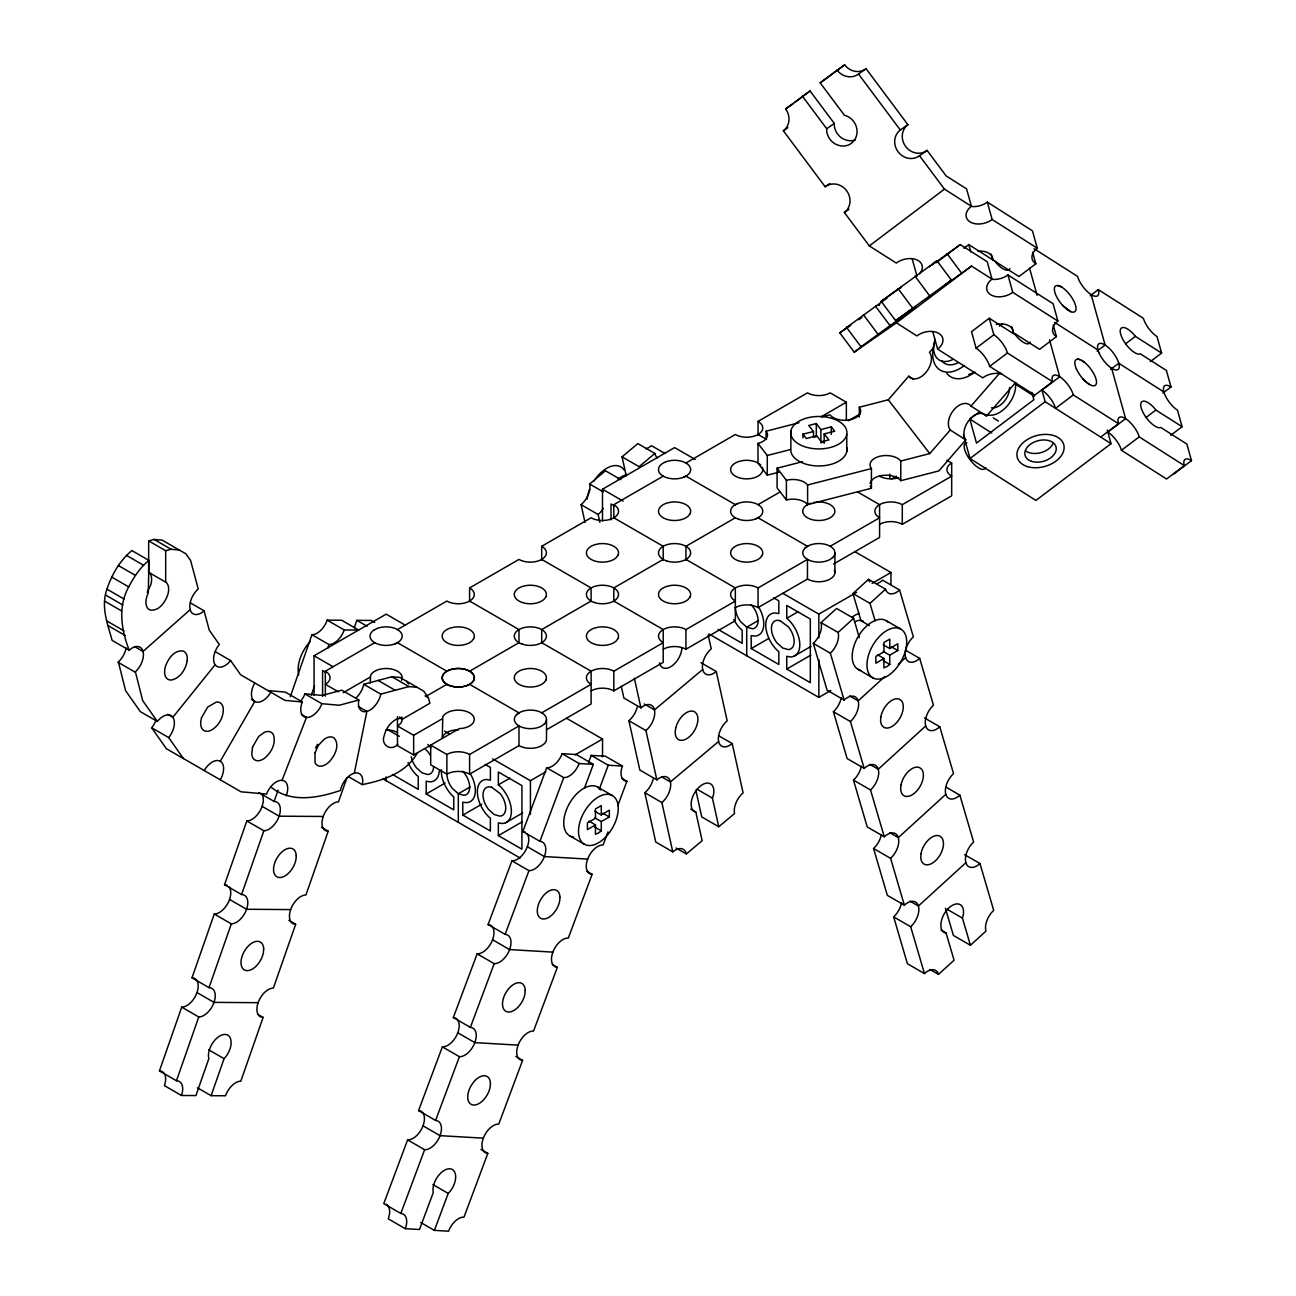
<?xml version="1.0" encoding="UTF-8"?>
<svg xmlns="http://www.w3.org/2000/svg" width="1296" height="1296" viewBox="0 0 1296 1296"><rect width="100%" height="100%" fill="white"/><g stroke="black" fill="none" stroke-linecap="round" stroke-linejoin="round"><path stroke-width="1.5" d="M190.463 602.948L204.088 610.805L201.933 612.554A16.054 9.266 -60 0 1 190.415 610.351L189.832 607.338A16.054 9.266 -60 0 1 197.494 589.615L198.239 589.016L190.609 560.536L185.911 553.846L162.211 540.157L154.062 539.428L148.651 540.886L148.651 572.314L166.309 582.52A16.054 9.266 -60 0 1 167.8 594.67C165.289 602.024 159.197 611.161 150.385 610.092A16.054 9.266 -60 0 1 148.295 592.92L148.927 560.39L131.884 550.557C119.864 560.488 111.845 574.517 106.952 589.162C100.699 606.382 107.471 623.749 112.136 640.386L129.179 650.219L131.738 648.259A16.054 9.266 -60 0 1 142.965 651.078L143.451 654.172A16.054 9.266 -60 0 1 135.4 671.798L142.657 700.537L157.351 721.451A16.054 9.266 -60 0 1 172.87 717.287L215.185 664.654M165.677 582.147L165.677 550.719L148.651 540.886M589.016 821.129L595.512 824.888L595.431 834.284L598.379 833.036L601.312 830.882L601.247 821.567L594.751 817.825M594.751 811.215L601.247 814.957L601.312 805.561L595.431 808.947L595.512 818.262L587.412 822.863L587.412 829.651L595.512 824.888M877.473 654.707L883.969 658.449L883.888 667.861L886.837 666.598L889.769 664.459L889.704 655.144L883.208 651.402M883.208 644.776L889.704 648.535L889.769 639.122L883.888 642.524L883.969 651.839L875.869 656.424L875.869 663.212L883.969 658.449M1009.633 387.472L1009.276 391.149A16.054 10.336 -57.5 0 1 991.424 407.835M601.247 821.567L609.347 816.982L609.347 810.194L601.247 814.957M889.704 655.144L897.804 650.56L897.804 643.756L889.704 648.535M348.624 776.774L362.248 784.631L362.669 782.492A16.054 9.266 -60 0 0 355.541 772.934L352.658 773.761A16.054 9.266 -60 0 0 340.816 788.827L340.508 790.43C317.941 798.061 290.903 803.342 270.783 786.98M354.278 773.291L366.881 711.439A16.054 9.266 -60 0 0 380.781 694.121L408.937 686.588L417.085 687.317M129.179 650.219C121.306 629.824 117.644 606.884 128.693 586.877C133.942 577.044 140.13 567.421 148.927 560.39M370.186 683.024L370.656 675.265A16.054 9.266 0 0 1 388.395 668.59A16.054 9.266 0 0 1 402.165 677.873L401.582 680.27M458.428 729.81A16.054 9.266 0 0 0 442.762 736.565L442.292 738.428L442.762 716.899A16.054 9.266 0 0 1 460.517 710.224A16.054 9.266 0 0 1 474.287 719.523L473.688 721.904A16.054 9.266 0 0 1 462.202 728.384L459.367 728.579L413.651 754.969L397.467 745.637L397.467 716.785M964.613 854.68L979.954 863.541L993.708 910.375A16.054 9.266 -60 0 0 985.964 931.095L970.429 945.27L962.442 918.119L963.252 915.138A16.054 9.266 -60 0 0 956.205 903.96A16.054 9.266 -60 0 0 942.192 918.151L941.139 921.958A16.054 9.266 -60 0 0 944.428 932.602L946.08 933.007L954.067 960.206L938.515 974.381A16.054 9.266 -60 0 0 924.453 973.555L907.411 963.722L893.657 916.888A16.054 9.266 -60 0 0 901.514 902.875M718.567 735.674L732.208 743.548L743.11 792.877A16.054 9.266 -60 0 0 734.557 813.515L718.762 826.751L712.427 798.125L713.302 795.517A16.054 9.266 -60 0 0 710.921 784.064L708.669 783.14A16.054 9.266 -60 0 0 693.846 794.205A16.054 9.266 -60 0 0 694.057 811.361L695.822 812.09L702.157 840.699L686.362 853.934A16.054 9.266 -60 0 0 672.786 851.877L655.744 842.044L644.825 792.715A16.054 9.266 -60 0 0 653.168 778.993M197.478 1087.814L211.118 1095.687L224.062 1058.67L225.893 1056.629A16.054 9.266 -60 0 0 231.142 1041.968L230.623 1038.89A16.054 9.266 -60 0 0 217.825 1037.302A16.054 9.266 -60 0 0 208.445 1056.191L208.85 1058.589L195.907 1095.574L181.472 1095.476L164.43 1085.643A16.054 9.266 -60 0 0 159.424 1070.917L181.732 1007.138A16.054 9.266 -60 0 0 196.992 992.542A16.054 9.266 -60 0 0 191.986 977.816L214.277 914.036A16.054 9.266 -60 0 0 227.869 903.231A16.054 9.266 -60 0 0 228.922 886.707M181.472 1095.476A16.054 9.266 -60 0 0 176.467 1080.751L198.758 1016.971A16.054 9.266 -60 0 0 214.018 1002.375A16.054 9.266 -60 0 0 209.012 987.649L231.32 923.87A16.054 9.266 -60 0 0 246.58 909.274A16.054 9.266 -60 0 0 241.574 894.548L224.532 884.714L246.839 820.935A16.054 9.266 -60 0 0 260.431 810.13A16.054 9.266 -60 0 0 261.468 793.606M290.304 696.632L311.947 634.732A16.054 9.266 -60 0 0 327.208 620.136L341.642 620.233L358.684 630.067L344.25 629.969L327.208 620.136M241.574 894.548L263.866 830.768A16.054 9.266 -60 0 0 279.126 816.172L323.222 816.48A16.054 9.266 -60 0 1 338.483 801.884L347.004 777.503M262.1 806.339L279.126 816.172A16.054 9.266 -60 0 0 274.12 801.446L278.057 790.187M311.267 695.207L314.555 685.827M327.677 648.324L328.99 644.566A16.054 9.266 -60 0 0 344.25 629.969M354.262 627.734L356.854 620.347L371.288 620.444L374.69 622.404M323.222 816.48A16.054 9.266 -60 0 0 328.228 831.206L305.921 894.985A16.054 9.266 -60 0 0 290.66 909.581A16.054 9.266 -60 0 0 295.666 924.307L273.375 988.087A16.054 9.266 -60 0 0 258.115 1002.683A16.054 9.266 -60 0 0 263.12 1017.409L240.813 1081.188A16.054 9.266 -60 0 0 225.553 1095.784L211.118 1095.687M527.116 833.749A16.054 9.266 -60 0 1 525.593 850.5A16.054 9.266 -60 0 1 511.92 860.803L488.106 924.534A16.054 9.266 -60 0 1 492.577 939.762A16.054 9.266 -60 0 1 477.155 953.824L453.325 1017.554A16.054 9.266 -60 0 1 457.796 1032.782A16.054 9.266 -60 0 1 442.373 1046.86L418.559 1110.591A16.054 9.266 -60 0 1 423.031 1125.819A16.054 9.266 -60 0 1 407.608 1139.881L383.778 1203.611L400.82 1213.445A16.054 9.266 -60 0 1 405.292 1228.689L419.467 1229.499L433.301 1192.514L432.961 1190.408A16.054 9.266 -60 0 1 438.323 1175.747L441.029 1172.783A16.054 9.266 -60 0 1 454.669 1172.038A16.054 9.266 -60 0 1 450.311 1191.105L448.205 1193.422L434.387 1230.374L420.763 1222.501M400.82 1213.445L424.634 1149.73A16.054 9.266 -60 0 0 440.057 1135.652A16.054 9.266 -60 0 0 435.586 1120.424L459.416 1056.694A16.054 9.266 -60 0 0 474.838 1042.616A16.054 9.266 -60 0 0 470.367 1027.388L494.181 963.657A16.054 9.266 -60 0 0 509.603 949.595A16.054 9.266 -60 0 0 505.132 934.367L528.962 870.637A16.054 9.266 -60 0 0 544.385 856.559A16.054 9.266 -60 0 0 539.914 841.331L522.871 831.497L546.701 767.767A16.054 9.266 -60 0 0 562.124 753.689L576.299 754.515L593.341 764.365L584.35 788.373M539.914 841.331L563.728 777.6A16.054 9.266 -60 0 0 579.15 763.538L593.341 764.365M588.465 762.793L591.219 755.39L605.394 756.216L622.436 766.049A16.054 9.266 -60 0 0 626.908 781.277L617.803 805.642M599.27 789.264L608.261 765.223L622.436 766.049M607.986 831.886L603.094 845.008A16.054 9.266 -60 0 0 587.655 859.086A16.054 9.266 -60 0 0 592.142 874.314L568.312 938.045A16.054 9.266 -60 0 0 552.89 952.106A16.054 9.266 -60 0 0 557.361 967.334L533.547 1031.065A16.054 9.266 -60 0 0 518.108 1045.143A16.054 9.266 -60 0 0 522.596 1060.371L498.766 1124.102A16.054 9.266 -60 0 0 483.343 1138.163A16.054 9.266 -60 0 0 487.814 1153.391L464 1217.122A16.054 9.266 -60 0 0 448.562 1231.2L434.387 1230.374M358.36 706.514L366.881 711.439A16.054 9.266 -60 0 1 358.846 700.002L341.82 690.169L322.234 695.417L304.835 693.862L304.09 695.774A16.054 9.266 -60 0 1 300.316 701.59M267.932 690.557L285.331 692.113L302.357 701.962L301.628 703.858A16.054 9.266 -60 0 0 305.192 717.223L307.768 717.449A16.054 9.266 -60 0 0 321.116 705.607L321.862 703.696L339.277 705.251L358.846 700.002M281.993 780.451L306.488 717.336L301.369 714.388M286.108 795.841L286.853 793.93A16.054 9.266 -60 0 0 283.273 780.565L280.714 780.338A16.054 9.266 -60 0 0 267.349 792.18L266.603 794.092L241.072 791.807L166.374 748.699L151.681 727.769A16.054 9.266 -60 0 0 155.828 720.576M315.479 747.97L317.552 744.325M147.177 592.288L150.757 584.836A16.054 9.266 -60 0 0 149.267 572.686M204.282 770.569L205.335 768.755A16.054 9.266 -60 0 1 219.154 760.768L221.26 761.983A16.054 9.266 -60 0 1 221.26 777.956L220.207 779.771M254.842 683.008L253.789 684.823A16.054 9.266 -60 0 0 253.789 700.78M220.207 761.384L254.842 701.395M270.767 692.194L269.714 694.008A16.054 9.266 -60 0 1 255.879 701.995L251.424 699.419M215.266 651.677L230.591 660.523L229.943 661.414A16.054 9.266 -60 0 1 216.383 666.047L214.747 664.151A16.054 9.266 -60 0 1 217.501 646.915L219.316 644.468L209.272 630.196L204.088 610.805M417.085 753.381C405.535 773.372 383.389 780.289 362.248 784.631M822.199 416.777L829.942 414.785A16.054 9.266 0 0 0 851.148 419.483A16.054 9.266 0 0 0 859.28 407.236L888.262 399.784L908.755 376.213A16.054 10.336 -57.5 0 0 925.668 372.746A16.054 10.336 -57.5 0 0 929.507 352.334L933.493 347.749M802.435 461.7L777.082 468.212L777.082 487.879L786.397 499.948A16.054 9.266 0 0 1 807.602 504.646L871.43 488.252L871.43 468.569A16.054 9.266 0 0 1 879.563 456.338A16.054 9.266 0 0 1 900.769 461.036L929.75 453.584L950.243 429.997A16.054 10.336 -57.5 0 1 954.083 409.585A16.054 10.336 -57.5 0 1 970.996 406.118L1000.188 372.519M1015.756 382.417L986.548 416.032A16.054 10.336 -57.5 0 0 969.651 419.499A16.054 10.336 -57.5 0 0 965.795 439.911L938.871 470.918L900.769 480.703A16.054 9.266 0 0 0 883.58 475.308A16.054 9.266 0 0 0 870.118 483.505M884.86 676.512L858.179 700.844A16.054 9.266 -60 0 0 844.101 700.034L827.075 690.201L813.305 643.351A16.054 9.266 -60 0 0 821.048 622.631L836.6 608.456L853.627 618.289L859.329 637.697M869.454 625.644L860.949 620.719L852.962 593.536L868.498 579.361L885.541 589.194A16.054 9.266 -60 0 0 899.602 590.004L913.372 636.854A16.054 9.266 -60 0 0 905.629 657.574L898.209 664.33M844.101 700.034L830.347 653.184A16.054 9.266 -60 0 0 838.091 632.464L853.627 618.289M875.124 620.849L869.989 603.369L885.541 589.194M906.066 650.527L919.69 658.384L933.46 705.235A16.054 9.266 -60 0 0 925.7 725.954L878.267 769.241A16.054 9.266 -60 0 1 870.523 789.961L884.277 836.795A16.054 9.266 -60 0 1 898.339 837.621L945.788 794.335A16.054 9.266 -60 0 1 953.532 773.615L939.778 726.764L924.453 717.919M946.242 787.288L959.866 795.145L973.62 841.995A16.054 9.266 -60 0 0 965.876 862.715L918.427 906.001A16.054 9.266 -60 0 1 910.683 926.721L924.453 973.555M190.269 609.574L143.03 651.467L134.509 646.542M585.014 522.418L581.094 504.662A16.054 9.266 -60 0 0 589.664 484.024L605.443 470.772L620.768 479.633M626.276 475.907L622.048 456.84L637.843 443.605L654.869 453.438A16.054 9.266 -60 0 0 657.607 457.861M654.869 453.438L639.09 466.673L622.048 456.84M708.183 635.04L711.245 648.842A16.054 9.266 -60 0 0 702.675 669.481L654.496 709.9A16.054 9.266 -60 0 1 645.926 730.539L656.845 779.868A16.054 9.266 -60 0 1 670.437 781.925L718.616 741.49A16.054 9.266 -60 0 1 727.186 720.868L716.267 671.522L700.925 662.677M1011.771 326.884L1013.391 332.683L1039.586 349.353L1056.434 336.62A16.054 10.643 -15.5 0 1 1057.892 321.068L1012.759 292.329A16.054 10.643 -15.5 0 1 990.549 294.662A16.054 10.643 -15.5 0 1 992.007 279.126L971.53 266.069L943.715 286.108L951.394 280.082L936.976 260.788L881.199 301.336L895.617 320.63L915.608 306.617L890.093 325.685L875.61 306.358L883.759 300.559M900.412 287.987L901.19 287.323L900.169 287.939M878.866 305.224L879.692 304.528L878.753 305.095M930.091 266.069L929.264 266.765L930.22 266.198M861.111 346.907L861.953 346.226L854.242 352.204L839.824 332.894L847.535 326.916L846.596 327.483L860.998 346.777L890.644 325.15M157.351 721.451L140.324 711.617L125.615 690.703L118.357 661.964A16.054 9.266 -60 0 0 126.117 647.919M931.743 264.789L936.976 260.788M919.723 273.731A16.054 10.643 -15.5 0 0 917.017 259.945A16.054 10.643 -15.5 0 0 896.265 263.072L869.324 245.916L844.376 212.512A16.054 14.823 55.2 0 0 846.612 190.69A16.054 14.823 55.2 0 0 825.163 186.77L783.367 130.799A16.054 14.823 55.2 0 0 785.587 108.977L810.049 90.947L834.3 123.444L834.349 126.23A16.054 14.823 55.2 0 0 843.809 139.207L847.665 140.486A16.054 14.823 55.2 0 0 855.473 139.903M802.451 96.244L826.702 128.725L826.751 131.512A16.054 14.823 55.2 0 0 836.212 144.488L840.083 145.784A16.054 14.823 55.2 0 0 856.607 135.335A16.054 14.823 55.2 0 0 847.438 116.3L844.441 115.295L820.19 82.831L844.652 64.8A16.054 14.823 55.2 0 0 866.101 68.72L907.897 124.708A16.054 14.823 55.2 0 0 905.661 146.513A16.054 14.823 55.2 0 0 927.11 150.433L946.08 175.851L966.573 188.892L971.401 206.291A16.054 10.643 -15.5 0 0 969.943 221.827A16.054 10.643 -15.5 0 0 992.153 219.494L1037.286 248.233A16.054 10.643 -15.5 0 0 1035.828 263.785L1018.964 276.518L968.776 244.62L963.932 248.265M794.723 102.53L810.049 90.947M844.652 64.8L820.19 82.831M869.324 245.916L944.46 189.135L971.401 206.291M846.596 327.483L876.226 305.856M936.279 262.699L960.255 244.588L987.196 261.727L992.007 279.126M895.617 320.63L951.394 280.082M854.242 352.204L896.395 322.85L971.53 266.069M1030.352 342.144A16.054 6.172 52.9 0 1 1029.332 343.456L1027.679 343.877A16.054 6.172 52.9 0 1 1017.263 337.138L1015.448 334.935L989.253 318.265L971.514 331.679L976.099 348.187A16.054 6.172 52.9 0 1 989.674 366.395L1034.807 395.134L1052.563 381.721A16.054 6.172 52.9 0 1 1059.723 376.731L1049.501 339.876M999.313 326.074L1002.537 323.627M976.099 348.187L993.838 334.773L989.253 318.265M989.674 366.395L1007.429 352.982L1052.563 381.721M1090.228 295.715L1098.295 289.624L1143.428 318.362A16.054 6.172 52.9 0 0 1157.02 336.555L1161.605 353.079L1150.313 361.6M1031.81 392.315L1033.868 399.719L976.487 443.086L969.813 419.029L978.496 412.468M1097.048 351.119L1105.115 345.028L1091.135 294.597A16.054 6.172 52.9 0 1 1077.559 276.404L1034.095 248.735M1107.27 430.094L1111.028 443.653L1035.893 500.434L970.024 458.492L1045.143 401.711L1041.919 390.08M1125.722 343.715L1135.409 336.393L1161.605 353.079M1073.315 394.924L1055.56 408.337A16.054 6.172 52.9 0 0 1041.968 390.145L1059.723 376.731A16.054 6.172 52.9 0 1 1073.315 394.924L1118.448 423.662A16.054 6.172 52.9 0 1 1125.608 418.673L1111.628 368.258M1110.64 369.328L1118.788 363.269M1100.693 437.076L1118.448 423.662M1162.933 393.077L1171.001 386.969L1166.416 370.462L1140.253 353.792L1138.957 354.132A16.054 6.172 52.9 0 1 1124.685 342.452A16.054 6.172 52.9 0 1 1121.526 327.888L1123.195 327.451A16.054 6.172 52.9 0 1 1133.611 334.19L1135.409 336.393M1146.215 417.361L1155.886 410.038L1182.082 426.724L1170.79 435.262M1139.2 436.882A16.054 6.172 52.9 0 0 1125.608 418.673L1107.853 432.086A16.054 6.172 52.9 0 1 1121.445 450.279L1139.2 436.882L1184.317 465.604A16.054 6.172 52.9 0 1 1191.494 460.631L1186.909 444.107L1160.73 427.437L1159.434 427.777A16.054 6.172 52.9 0 1 1145.178 416.097A16.054 6.172 52.9 0 1 1142.003 401.533L1143.671 401.096A16.054 6.172 52.9 0 1 1154.088 407.835L1155.886 410.038M1184.317 465.604L1166.578 479.018L1121.445 450.279M1173.739 474.044L1191.494 460.631M960.255 244.588L931.921 264.983M884.844 299.765L887.031 298.145M898.42 289.186L881.199 301.336M516.65 714.614L519.259 712.719M805.059 548.062L807.667 546.167M397.872 744.163C391.424 752.069 380.344 744.86 384.215 735.691A16.054 9.266 -60 0 1 389.642 724.723C392.753 721.175 397.678 716.963 402.683 718.988L429.899 703.274L428.441 697.847L423.743 691.157L400.059 677.484L391.894 676.755L363.755 684.288A16.054 9.266 -60 0 1 355.72 698.204M785.587 108.977L793.184 103.696M837.054 70.081A16.054 14.823 55.2 0 0 858.503 74.018L866.101 68.72M783.367 130.799L787.919 127.624M826.702 128.725L834.3 123.444M944.46 189.135L919.512 155.731A16.054 14.823 55.2 0 1 898.079 151.794A16.054 14.823 55.2 0 1 900.299 129.989L907.897 124.708M825.163 186.77L829.715 183.595M919.512 155.731L927.11 150.433M844.376 212.512L848.945 209.336M839.824 332.894L850.84 325.231M858.697 319.756L861.856 317.569M314.069 695.434L314.069 655.776L386.192 614.142L405.081 625.045M602.494 520.943L602.494 489.224L674.6 447.59L695.207 459.481M325.345 696.13L325.345 671.215L374.755 642.686M397.467 629.581L446.877 601.052A16.054 9.266 0 0 0 469.589 601.052L518.983 629.581L518.983 643.351M469.589 601.7L469.589 587.93L518.983 559.418A16.054 9.266 0 0 0 541.696 559.418L591.106 587.93L591.106 601.7M541.696 560.066L541.696 546.296L591.106 517.784A16.054 9.266 0 0 0 613.818 517.784L663.228 546.296L663.228 560.066M613.818 518.432L613.818 504.662L663.228 476.15M685.94 463.028L735.334 434.5A16.054 9.266 0 0 0 758.047 434.5L766.568 439.425M758.047 435.164L758.047 421.394L807.457 392.866A16.054 9.266 0 0 0 830.169 392.866L846.353 402.214L846.353 419.92M343.213 692.696L370.186 677.128M821.048 416.826L846.353 402.214M848.216 420.811L860.026 413.991M426.433 696.13L446.877 684.32M469.589 671.215L518.983 642.686M591.106 601.052L541.696 629.581L541.696 643.351M663.228 559.418L613.818 587.93L613.818 601.7M735.334 517.784L685.94 546.296L685.94 560.066M758.047 504.662L780.192 491.881M401.63 716.996A16.054 9.266 0 0 1 397.467 725.954L413.651 735.302L442.292 718.762M891.486 479.099L896.54 476.183M469.589 754.483L518.983 725.954L518.983 745.637L469.589 774.149A16.054 9.266 0 0 0 446.877 774.149L430.693 764.818L430.693 745.135L446.877 754.483A16.054 9.266 0 0 1 469.589 754.483L469.589 774.149M541.696 712.849L591.106 684.32A16.054 9.266 0 0 1 591.106 671.215L541.696 642.686M546.815 729.567L591.106 704.003L591.106 671.215A16.054 9.266 0 0 1 613.818 671.215L663.228 642.686A16.054 9.266 0 0 1 663.228 629.581L613.818 601.052M591.106 690.881A16.054 9.266 0 0 1 613.818 690.881L663.228 662.353L663.228 629.581A16.054 9.266 0 0 1 685.94 629.581L735.334 601.052A16.054 9.266 0 0 1 735.334 587.93L685.94 559.418M663.228 649.247A16.054 9.266 0 0 1 685.94 649.247L735.334 620.719L735.334 587.93A16.054 9.266 0 0 1 758.047 587.93L807.457 559.418L807.457 579.085L758.047 607.613A16.054 9.266 0 0 0 735.334 607.613M830.169 546.296L879.579 517.784A16.054 9.266 0 0 1 879.579 504.662L857.434 491.881M833.571 564.003L879.579 537.451L879.579 504.662A16.054 9.266 0 0 1 902.291 504.662L951.685 476.15A16.054 9.266 0 0 1 951.685 463.028L946.841 460.226M439.247 771.104A24.089 13.916 60 0 1 429.689 781.861L426.222 781.196L426.222 793.962L445.111 783.059M879.579 524.329A16.054 9.266 0 0 1 902.291 524.329L951.685 495.817L951.685 463.028M498.344 784.841L498.344 771.995L521.915 785.603L521.915 849.204L498.344 835.612L498.344 822.83L501.811 823.495A24.089 13.916 60 0 0 511.369 810.162A24.089 13.916 60 0 0 499.948 786.137L498.344 784.841L510.008 778.102M786.753 618.273L786.753 605.443L810.324 619.051L810.324 682.652L786.753 669.044L786.753 656.278L790.22 656.942A24.089 13.916 60 0 0 799.794 643.61A24.089 13.916 60 0 0 788.357 619.585L786.753 618.273L798.417 611.55M470.351 773.728A24.089 13.916 60 0 1 466.835 802.645L462.721 802.24L462.85 815.119L481.739 804.217M758.776 607.176A24.089 13.916 60 0 1 755.244 636.093L751.129 635.672L751.259 648.551L768.431 638.636M492.658 758.889L530.42 780.694L545.875 771.768M575.068 754.92L602.543 739.06L602.543 756.896M782.784 593.309L818.845 614.126L856.624 592.321M872.062 583.394L890.951 572.492L890.951 584.399M505.521 822.814L522.693 812.9M793.93 656.262L811.102 646.348M498.344 835.612L522.385 821.729M786.753 669.044L810.794 655.16M708.944 633.955L818.845 697.41L830.866 690.46M758.468 620.444L746.723 627.183L740.664 621.724A16.054 9.266 60 0 1 735.383 607.063M470.059 786.996L458.314 793.751L452.239 788.276A16.054 9.266 60 0 1 446.958 773.615M665.545 461.894L662.418 463.514A16.054 9.266 0 0 0 670.243 478.516A16.054 9.266 0 0 0 690.428 468.083A16.054 9.266 0 0 0 665.512 461.927M374.009 630.067L377.136 628.463M683.672 477.203L686.799 475.6M395.264 643.772L398.374 642.152M734.54 505.148L737.667 503.528M755.795 518.837L758.905 517.234M165.677 550.719L171.104 549.277L179.253 549.99M813.467 437.125L813.467 431.519L808.72 425.493L816.302 423.533L820.87 429.608L831.303 426.854L834.689 431.244L824.175 433.885L824.175 443.248M824.353 441.806L820.87 442.73L820.87 429.608M778.977 472.165L767.281 475.178L757.982 463.109L757.982 443.426A16.054 9.266 0 0 0 766.114 431.195L799 422.739M757.982 443.426L767.281 455.495L790.657 449.501M777.082 468.212L786.397 480.281A16.054 9.266 0 0 1 807.602 484.979L871.43 468.569M802.953 437.902L802.953 434.144L813.467 431.519M813.872 502.459L814.844 502.232M813.629 437.108L816.302 436.655L816.302 423.533M290.66 909.581L246.58 909.274L229.538 899.44M258.115 1002.683L214.018 1002.375L196.992 992.542M587.655 859.086L544.385 856.559L527.342 846.725M552.89 952.106L509.603 949.595L492.577 939.762M518.108 1045.143L474.838 1042.616L457.796 1032.782M483.343 1138.163L440.057 1135.652L423.031 1125.819M302.357 701.962L284.974 700.407L240.635 674.795L230.591 660.523M1057.309 285.493L1059.512 285.979M1077.786 359.154L1079.989 359.624M860.949 620.719L862.585 621.124M1062.655 305.435L1070.869 311.704A16.054 6.172 52.9 0 0 1071.209 296.654A16.054 6.172 52.9 0 0 1054.458 287.842A16.054 6.172 52.9 0 0 1068.244 310.327M1059.577 286.011L1062.169 287.372M1068.277 310.343L1070.869 311.704M854.906 551.675L890.951 572.492M665.059 453.519L651.418 445.646A16.054 9.266 -60 0 1 645.554 448.772M899.602 590.004L882.576 580.171A16.054 9.266 -60 0 1 876.695 583.702M685.94 476.15L735.334 504.662M758.047 517.784L807.457 546.296M852.962 593.536L869.989 603.369M886.124 620.622L900.882 629.143A28.107 16.232 -60 0 1 891.972 672.689A28.107 16.232 -60 0 1 867.64 658.627A28.107 16.232 -60 0 1 900.882 629.143M891.308 646.801L897.804 650.56M602.494 489.224L623.101 501.115M589.664 484.024L603.288 491.897M821.048 622.631L838.091 632.464M883.289 660.717L889.769 664.459M614.369 505.926L611.015 503.982L611.015 519.874M773.647 597.877L778.815 600.858L778.815 613.624L775.348 612.959A24.089 13.916 60 0 0 765.774 626.292A24.089 13.916 60 0 0 777.195 650.317L778.815 651.629L778.815 664.459L751.259 648.551M581.094 504.662L598.12 514.496L599.87 522.385M813.305 643.351L830.347 653.184M858.017 669.303L872.775 677.824M849.658 695.936L858.179 700.844A16.054 9.266 -60 0 1 850.435 721.564L864.189 768.415A16.054 9.266 -60 0 1 878.267 769.241L869.746 764.316M718.081 629.402L742.187 643.318L742.187 630.293L740.032 628.366A24.089 13.916 60 0 1 733.795 619.472M841.266 697.734A16.054 9.266 -60 0 1 833.393 711.731L850.435 721.564M864.189 768.415L847.147 758.581L833.393 711.731M861.338 766.114A16.054 9.266 -60 0 1 853.481 780.111L870.523 789.961M889.834 832.696L898.339 837.621A16.054 9.266 -60 0 1 890.595 858.341L904.365 905.175A16.054 9.266 -60 0 1 918.427 906.001L909.922 901.076M884.277 836.795L867.235 826.961L853.481 780.111M644.274 704.003L654.496 709.9A16.054 9.266 -60 0 0 640.904 707.859L623.878 698.026L621.254 686.183M881.426 834.494A16.054 9.266 -60 0 1 873.569 848.507L890.595 858.341M637.227 706.984A16.054 9.266 -60 0 1 628.9 720.706L645.926 730.539M947.117 909.257L962.442 918.119M904.365 905.175L887.323 895.342L873.569 848.507M970.429 945.27L953.386 935.437L945.416 908.269M697.102 789.264L712.427 798.125M940.961 930.058L946.08 933.007M566.482 718.243L602.543 739.06M661.916 777.001L670.437 781.925A16.054 9.266 -60 0 1 661.867 802.548L672.786 851.877M656.845 779.868L639.819 770.035L628.9 720.706M893.657 916.888L910.683 926.721M690.703 809.141L695.822 812.09M718.762 826.751L701.735 816.917L695.822 790.187M397.467 642.686L446.877 671.215M469.589 684.32L518.983 712.849M591.219 755.39L608.261 765.223M356.854 620.347L367.076 626.243M621.805 778.329L626.908 781.277M644.825 792.715L661.867 802.548M562.124 753.689L579.15 763.538M929.993 969.457L938.515 974.381M597.667 787.045L612.425 795.582A28.107 16.232 -60 0 1 603.515 839.111A28.107 16.232 -60 0 1 579.182 825.066A28.107 16.232 -60 0 1 612.425 795.582M154.062 539.428L171.104 549.277M391.894 676.755L408.937 686.588M425.039 695.887L428.441 697.847M546.701 767.767L563.728 777.6M311.947 634.732L328.99 644.566M676.139 848.038L686.362 853.934M378.14 680.432L395.183 690.266M602.851 813.224L609.347 816.982M314.069 655.776L332.959 666.679M363.755 684.288L380.781 694.121M444.577 731.122L449.728 734.103M126.457 555.368L143.5 565.202M594.832 827.14L601.312 830.882M325.96 672.478L322.591 670.534L322.591 696.373M485.222 764.429L490.39 767.41L490.39 780.192L486.94 779.512A24.089 13.916 60 0 0 477.365 792.844A24.089 13.916 60 0 0 488.786 816.869L490.39 818.181L490.39 831.011L462.85 815.119M399.281 717.012L402.683 718.988M338.305 691.805L325.345 684.32A16.054 9.266 0 0 0 325.345 671.215M118.309 565.51L135.351 575.343M387.407 729.454L399.33 736.339M569.56 835.742L584.318 844.263M111.65 577.044L128.693 586.877M304.835 693.862L321.862 703.696M106.952 589.162L123.979 598.995M587.023 871.366L592.142 874.314M105.737 595.123L122.764 604.957M104.506 601.069L121.549 610.902M392.461 774.473L418.284 789.377L418.284 776.547L416.664 775.235A24.089 13.916 60 0 1 408.029 762.485M426.222 793.962L453.762 809.87L453.762 796.846L451.624 794.918A24.089 13.916 60 0 1 441.304 769.792M382.757 778.702L520.117 858.017M106.952 621.027L123.979 630.877M108.2 625.693L125.242 635.526M511.92 860.803L528.962 870.637M118.001 662.256L135.027 672.089M167.751 714.339L172.87 717.287A16.054 9.266 -60 0 1 168.707 737.602L183.416 758.533M151.681 727.769L168.707 737.602M321.408 827.269L328.228 831.206M488.106 924.534L505.132 934.367M258.795 792.585L274.12 801.446M552.258 964.386L557.361 967.334M477.155 953.824L494.181 963.657M246.839 820.935L263.866 830.768M288.862 920.371L295.666 924.307M453.325 1017.554L470.367 1027.388M515.776 1056.434L522.596 1060.371M214.277 914.036L231.32 923.87M442.373 1046.86L459.416 1056.694M258.001 1014.46L263.12 1017.409M191.986 977.816L209.012 987.649M418.559 1110.591L435.586 1120.424M480.994 1149.471L487.814 1153.391M181.732 1007.138L198.758 1016.971M407.608 1139.881L424.634 1149.73M208.721 1049.809L224.062 1058.67M432.88 1184.56L448.205 1193.422M159.424 1070.917L176.467 1080.751M405.292 1228.689L388.249 1218.839A16.054 9.266 -60 0 0 386.176 1204.259M971.887 206.55A16.054 10.643 -15.5 0 0 987.325 202.111L1032.458 230.85L1037.286 248.233M992.509 279.385A16.054 10.643 -15.5 0 0 1007.948 274.946L1053.081 303.685L1057.892 321.068M1054.507 322.348L1098.036 350.05M1118.707 363.22L1163.921 392.008A16.054 6.172 52.9 0 0 1177.513 410.2L1182.082 426.724M1045.143 401.711L1111.028 443.653M1034.37 396.284L1015.675 384.377L1015.448 388.816A24.089 15.487 -57.5 0 1 986.645 414.671M896.395 322.85L916.888 335.891A16.054 10.643 -15.5 0 1 939.082 333.558A16.054 10.643 -15.5 0 1 937.64 349.11L982.757 377.849A16.054 10.643 -15.5 0 1 1001.889 374.107M993.303 417.863L998.406 421.103M970.996 406.118L986.548 416.032M908.755 376.213L913.421 379.177M969.813 419.029L991.764 433.01M950.243 429.997L965.795 439.911M1081.642 360.401L1084.396 362.297M1086.874 382.644L1089.628 384.523M1083.148 379.08L1085.967 381.866M751.129 604.714L752.409 606.058A16.054 9.266 60 0 1 752.409 628.771L746.723 627.183L746.723 655.776M462.721 771.266L463.984 772.61A16.054 9.266 60 0 1 463.984 795.323L458.314 793.751L458.314 822.328M425.331 749.039L428.069 751.955A16.054 9.266 60 0 1 430.385 755.422M994.972 261.29L996.77 263.493A16.054 6.172 52.9 0 0 1007.186 270.232L1008.855 269.811A16.054 6.172 52.9 0 0 1009.876 268.499M824.175 433.885L828.922 439.911L821.34 441.855L816.772 435.78L806.339 438.534L802.953 434.144M888.262 399.784L929.75 453.584M858.503 74.018L900.299 129.989M947.101 253.741L961.519 273.035M914.96 276.113L929.362 295.423M898.063 288.587L912.465 307.897M863.444 314.734L877.862 334.044M406.701 681.323L408.596 683.996M1053.227 325.021L1056.434 336.62M1032.604 252.185L1035.828 263.785M1029.559 268.175L1037.092 295.326M1007.948 274.946L1012.759 292.329M987.325 202.111L992.153 219.494M991.181 254.065L992.785 259.864L992.542 257.693A16.054 10.643 -15.5 0 0 977.994 251.278M968.776 244.62L970.817 251.959M963.576 435.245L970.024 458.492M932.812 331.727L937.64 349.11M912.19 258.892L917.017 276.275M634.36 678.262L640.904 707.859M1013.391 332.683L1013.229 330.772A16.054 10.643 -15.5 0 0 1003.007 324.065L998.989 324.081A16.054 10.643 -15.5 0 0 996.235 324.502M902.291 504.662L902.291 524.329M900.769 461.036L900.769 480.703M889.801 474.174L889.801 478.111M859.28 407.236L859.28 417.069M846.774 434.387A28.107 16.232 0 0 1 802.305 445.824A28.107 16.232 0 0 1 807.392 417.879A28.107 16.232 0 0 1 846.774 434.387L846.774 451.445M834.899 552.971L834.899 572.638M831.303 426.854L831.303 434.354M818.845 614.126L818.845 637.924M818.845 659.729L818.845 697.41M807.602 484.979L807.602 504.646M790.868 431.001L790.868 448.043A28.107 16.232 0 0 0 819.558 465.961A28.107 16.232 0 0 0 846.58 447.201M786.397 480.281L786.397 499.948M767.281 455.495L767.281 475.178M766.114 431.195L766.114 439.052M758.047 587.93L758.047 607.613M685.94 629.581L685.94 649.247M613.818 671.215L613.818 690.881M546.491 719.523L546.491 739.206A16.054 9.266 0 0 1 544.207 743.823L541.598 745.718A16.054 9.266 0 0 1 518.886 745.508M530.42 780.694L530.42 814.39M446.877 754.483L446.877 774.149M413.651 735.302L413.651 754.969M386.192 776.887L386.192 780.694M871.43 488.252A16.054 9.266 0 0 1 870.232 485.919M1052.951 443.75A16.054 10.643 -15.5 0 1 1026.157 451.235M985.64 467.483A16.054 6.172 52.9 0 1 978.383 467.759L975.596 465.701A16.054 6.172 52.9 0 1 965.212 451.235A16.054 6.172 52.9 0 1 966.913 442.73M1163.921 392.008A16.054 6.172 52.9 0 1 1171.082 387.018M993.838 334.773A16.054 6.172 52.9 0 1 1007.429 352.982M1098.295 289.624A16.054 6.172 52.9 0 1 1091.135 294.597M952.738 359.543A24.089 15.487 -57.5 0 1 935.08 339.439M957.922 362.831A24.089 15.487 -57.5 0 1 941.657 360.79M974.835 372.033A32.125 20.655 -57.5 0 1 946.841 373.361M973.49 372.746A24.089 15.487 -57.5 0 1 968.711 374.431M964.467 365.423A32.125 20.655 -57.5 0 1 938.871 369.198A32.125 20.655 -57.5 0 1 934.821 342.047M593.908 481.108A28.107 16.232 -60 0 1 624.137 470.075M587.088 499.154A28.107 16.232 -60 0 1 589.729 489.208M617.981 479.196A28.107 16.232 -60 0 1 627.005 474.514M681.955 647.806A16.054 9.266 -60 0 1 671.522 666.225A16.054 9.266 -60 0 1 659.518 662.839M732.208 743.548A16.054 9.266 -60 0 1 718.616 741.49M716.267 671.522A16.054 9.266 -60 0 1 702.675 669.481M603.32 508.324A16.054 9.266 -60 0 1 598.12 514.496M298.76 674.908A28.107 16.232 -60 0 1 310.23 641.488M224.532 884.714A16.054 9.266 -60 0 1 226.978 885.233M573.674 837.005A28.107 16.232 -60 0 1 569.56 803.277A28.107 16.232 -60 0 1 600.826 789.977M522.871 831.497A16.054 9.266 -60 0 1 525.269 832.145M860.674 670.356A28.107 16.232 -60 0 1 858.017 636.854A28.107 16.232 -60 0 1 888.359 622.404M979.954 863.541A16.054 9.266 -60 0 1 965.876 862.715M919.69 658.384A16.054 9.266 -60 0 1 905.629 657.574M959.866 795.145A16.054 9.266 -60 0 1 945.788 794.335M939.778 726.764A16.054 9.266 -60 0 1 925.7 725.954M869.697 581.807A16.054 9.266 -60 0 1 868.498 579.361M433.609 766.6A16.054 9.266 60 0 1 427.793 774.522L422.107 772.902L416.437 767.783A16.054 9.266 60 0 1 411.237 756.751M377.055 628.479A16.054 9.266 0 0 1 401.954 634.619A16.054 9.266 0 0 1 381.785 645.068A16.054 9.266 0 0 1 373.928 630.099M427.826 744.503A24.089 13.916 60 0 1 430.871 747.873M851.942 617.285A24.089 13.916 -60 0 1 859.313 613.397M855.036 621.756A16.054 9.266 -60 0 1 863.023 621.092M834.413 570.24A16.054 9.266 0 0 1 832.615 577.255L830.023 579.15A16.054 9.266 0 0 1 807.311 578.939M469.589 587.93A16.054 9.266 0 0 1 469.589 601.052M386.111 729.81A16.054 9.266 0 0 1 397.467 732.515M541.696 546.296A16.054 9.266 0 0 1 541.696 559.418M816.205 502.07A16.054 9.266 0 0 1 834.268 513.734L832.615 515.954A16.054 9.266 0 0 1 807.311 517.703A16.054 9.266 0 0 1 810.956 503.14M898.792 477.673A16.054 9.266 0 0 1 894.904 478.564L890.741 478.856A16.054 9.266 0 0 1 879.433 476.069M758.047 421.394A16.054 9.266 0 0 1 758.047 434.5M613.818 504.662A16.054 9.266 0 0 1 613.818 517.784M762.259 467.289A16.054 9.266 0 0 1 762.161 472.1L760.509 474.32A16.054 9.266 0 0 1 735.205 476.069A16.054 9.266 0 0 1 738.833 461.506L742.721 460.598A16.054 9.266 0 0 1 760.703 465.053M263.687 948.866L263.428 952.414A16.054 9.266 -60 0 1 247.099 970.639A16.054 9.266 -60 0 1 243.972 951.944L246.24 948.429A16.054 9.266 -60 0 1 263.687 948.866M296.249 855.765L295.99 859.313A16.054 9.266 -60 0 1 279.644 877.538A16.054 9.266 -60 0 1 276.534 858.843L278.802 855.328A16.054 9.266 -60 0 1 296.249 855.765M490.439 1083.424L490.147 1086.988A16.054 9.266 -60 0 1 473.737 1105.051A16.054 9.266 -60 0 1 470.804 1086.21L473.089 1082.727A16.054 9.266 -60 0 1 490.439 1083.424M525.22 990.387L524.929 993.967A16.054 9.266 -60 0 1 508.502 1012.03A16.054 9.266 -60 0 1 505.57 993.19L507.87 989.69A16.054 9.266 -60 0 1 525.22 990.387M559.985 897.35L559.694 900.931A16.054 9.266 -60 0 1 543.283 918.994A16.054 9.266 -60 0 1 540.351 900.153L542.635 896.654A16.054 9.266 -60 0 1 559.985 897.35M880.875 716.801L880.583 720.382A16.054 9.266 -60 0 0 895.228 724.043A16.054 9.266 -60 0 0 901.579 700.909L899.699 699.354A16.054 9.266 -60 0 0 880.875 716.801M900.963 785.182L900.671 788.762A16.054 9.266 -60 0 0 915.316 792.439A16.054 9.266 -60 0 0 921.667 769.289L919.787 767.734A16.054 9.266 -60 0 0 900.963 785.182M921.051 853.578L920.759 857.142A16.054 9.266 -60 0 0 935.404 860.819A16.054 9.266 -60 0 0 941.755 837.67L939.875 836.114A16.054 9.266 -60 0 0 921.051 853.578M675.751 727.898L675.216 731.576A16.054 9.266 -60 0 0 688.937 737.149A16.054 9.266 -60 0 0 696.665 713.885L694.98 712.039A16.054 9.266 -60 0 0 675.751 727.898M314.96 752.733L315.058 762.712A16.054 9.266 -60 0 0 329.962 761.027C335.032 755.179 339.876 745.297 334.433 738.283A16.054 9.266 -60 0 0 323.903 739.481L318.492 745.265L314.96 752.733M187.223 660.571C185.911 668.995 180.419 678.051 171.623 679.995A16.054 9.266 -60 0 1 165.467 666.403C167.962 659.048 174.069 649.912 182.882 650.965A16.054 9.266 -60 0 1 187.223 660.571M201.528 717.709L200.767 721.451A16.054 9.266 -60 0 0 210.535 730.523C218.489 726.457 223.738 717.368 223.285 708.458A16.054 9.266 -60 0 0 216.367 702.043L207.684 707.065L201.528 717.709M252.526 747.144L251.764 754.321A16.054 9.266 -60 0 0 264.497 758.257C271.123 752.911 276.226 743.612 273.505 735.026A16.054 9.266 -60 0 0 264.497 732.256L258.665 736.501L252.526 747.144M473.688 638.636L472.036 640.872A16.054 9.266 0 0 1 446.731 642.605A16.054 9.266 0 0 1 450.36 628.042L454.264 627.151A16.054 9.266 0 0 1 473.688 638.636M545.81 597.002L544.158 599.222A16.054 9.266 0 0 1 518.854 600.971A16.054 9.266 0 0 1 522.482 586.408L526.37 585.517A16.054 9.266 0 0 1 545.81 597.002M617.917 555.368L616.28 557.588A16.054 9.266 0 0 1 590.976 559.337A16.054 9.266 0 0 1 594.605 544.774L598.493 543.866A16.054 9.266 0 0 1 617.917 555.368M545.81 680.27L544.158 682.506A16.054 9.266 0 0 1 518.854 684.239A16.054 9.266 0 0 1 522.482 669.676L526.37 668.785A16.054 9.266 0 0 1 545.81 680.27M690.039 513.734L688.387 515.954A16.054 9.266 0 0 1 663.082 517.703A16.054 9.266 0 0 1 666.711 503.14L670.615 502.232A16.054 9.266 0 0 1 690.039 513.734M617.917 638.636L616.28 640.872A16.054 9.266 0 0 1 590.976 642.605A16.054 9.266 0 0 1 594.605 628.042L598.493 627.151A16.054 9.266 0 0 1 617.917 638.636M690.039 597.002L688.387 599.222A16.054 9.266 0 0 1 663.082 600.971A16.054 9.266 0 0 1 666.711 586.408L670.615 585.517A16.054 9.266 0 0 1 690.039 597.002M762.161 555.368L760.509 557.588A16.054 9.266 0 0 1 735.205 559.337A16.054 9.266 0 0 1 738.833 544.774L742.721 543.866A16.054 9.266 0 0 1 762.161 555.368M544.207 724.14L541.598 726.035A16.054 9.266 0 0 1 515.257 722.423A16.054 9.266 0 0 1 532.089 710.159A16.054 9.266 0 0 1 544.207 724.14M832.615 557.588L830.023 559.483A16.054 9.266 0 0 1 803.666 555.854A16.054 9.266 0 0 1 820.498 543.607A16.054 9.266 0 0 1 832.615 557.588M449.242 670.097L446.132 671.701A16.054 9.266 0 0 0 446.342 683.932A16.054 9.266 0 0 0 467.37 685.406L470.497 683.786A16.054 9.266 0 0 0 470.27 671.555A16.054 9.266 0 0 0 449.242 670.097M779.981 620.622L777.227 620.298A16.054 9.266 60 0 0 776.968 642.865L782.638 647.984L788.324 649.604A16.054 9.266 60 0 0 788.584 627.037L779.981 620.622M491.573 787.19L488.819 786.866A16.054 9.266 60 0 0 488.56 809.417L494.213 814.536L499.916 816.156A16.054 9.266 60 0 0 500.175 793.589L491.573 787.19M1076.409 368.955A16.054 6.172 52.9 0 0 1095.217 385.398A16.054 6.172 52.9 0 0 1085.384 363.123A16.054 6.172 52.9 0 0 1076.409 368.955M1031.632 461.36A16.054 10.643 -15.5 0 0 1056.208 449.55A16.054 10.643 -15.5 0 0 1033.738 442.292A16.054 10.643 -15.5 0 0 1031.632 461.36M1027.404 466.592A24.089 15.957 -15.5 0 0 1064.081 448.594A24.089 15.957 -15.5 0 0 1030.077 438.032A24.089 15.957 -15.5 0 0 1027.404 466.592M1099.219 353.273A16.054 6.172 52.9 0 0 1118.027 369.522A16.054 6.172 52.9 0 0 1107.983 347.166A16.054 6.172 52.9 0 0 1099.219 353.273M738.671 519.259A16.054 9.266 0 0 0 762.761 511.223A16.054 9.266 0 0 0 738.671 503.188A16.054 9.266 0 0 0 738.671 519.259M594.427 602.527A16.054 9.266 0 0 0 618.516 594.491A16.054 9.266 0 0 0 594.427 586.472A16.054 9.266 0 0 0 594.427 602.527M522.32 644.161A16.054 9.266 0 0 0 546.41 636.125A16.054 9.266 0 0 0 522.32 628.106A16.054 9.266 0 0 0 522.32 644.161M450.198 685.795A16.054 9.266 0 0 0 474.287 677.776A16.054 9.266 0 0 0 450.198 669.74A16.054 9.266 0 0 0 450.198 685.795M666.549 560.893A16.054 9.266 0 0 0 690.638 552.857A16.054 9.266 0 0 0 666.549 544.822A16.054 9.266 0 0 0 666.549 560.893"/></g></svg>
